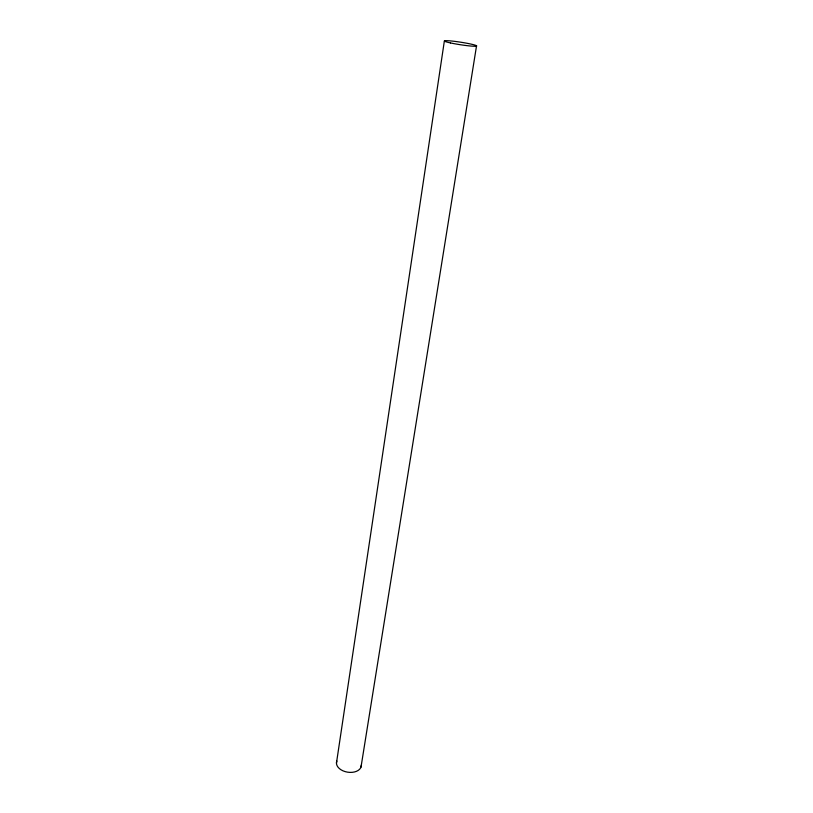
<?xml version="1.0" encoding="UTF-8"?>
<svg xmlns="http://www.w3.org/2000/svg" width="813" height="813" viewBox="0 0 813 813"><rect width="100%" height="100%" fill="white"/><g stroke="black" fill="none" stroke-linecap="round" stroke-linejoin="round"><path stroke-width="1.22" d="M336.45 763.133L444.345 41.097M361.002 767.126L476.55 45.772M361.338 765.043A12.53 8.11 8.8 0 1 347.507 772.157A12.53 8.11 8.8 0 1 336.846 761.049M450.463 42.926A16.392 1.28 8.8 0 0 476.499 46.107A16.392 1.28 8.8 0 0 454.447 41.331A16.392 1.28 8.8 0 0 450.463 42.926"/></g></svg>
